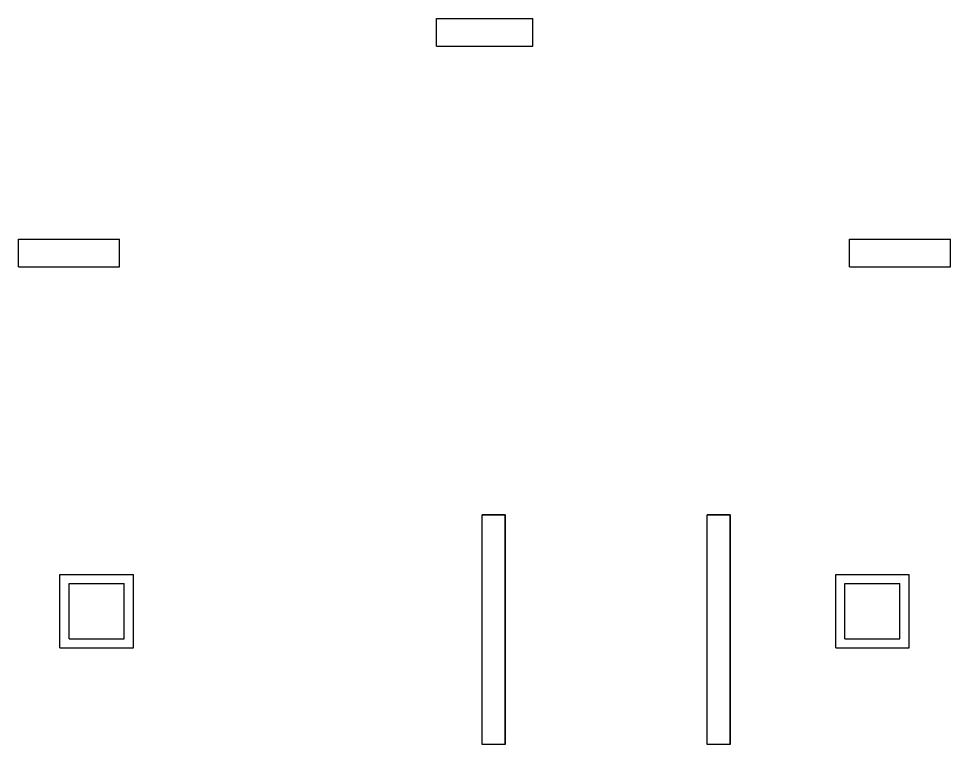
# Model space of a CAD drawing. Header units: centimetres. Extents: x -18476 to -2273, y -368 to 1196.
# Drawn here: x -3288 to -2273, y -140 to 650 of the extents above; entities that cross this region are included whole.
import ezdxf

# ---------------------------------------------------------------- set-up
doc = ezdxf.new("R2010")
doc.units = ezdxf.units.CM
doc.header["$LTSCALE"] = 100
doc.header["$MEASUREMENT"] = 0
doc.layers.add('Duvar', color=7, linetype='Continuous')
doc.layers.add('Panel', color=7, linetype='Continuous')

msp = doc.modelspace()

# ---------------------------------------------------------------- linework, layer by layer
at = {"layer": 'Duvar', "linetype": 'Continuous'}
for points in [[(-2833.3, 620), (-2833.3, 650)], [(-2833.3, 650), (-2728.3, 650)], [(-2728.3, 620), (-2728.3, 650)], [(-2833.3, 620), (-2728.3, 620)], [(-3288.3, 380), (-3288.3, 410)], [(-3288.3, 410), (-3178.3, 410)], [(-3178.3, 380), (-3178.3, 410)], [(-2383.4, 380), (-2383.4, 410)], [(-2383.4, 410), (-2273.4, 410)], [(-2273.4, 380), (-2273.4, 410)], [(-3288.3, 380), (-3178.3, 380)], [(-2383.4, 380), (-2273.4, 380)], [(-3243.3, 45), (-3163.3, 45)], [(-3243.3, -35), (-3243.3, 45)], [(-3163.3, -35), (-3163.3, 45)], [(-2398.3, 45), (-2318.3, 45)], [(-2398.3, -35), (-2398.3, 45)], [(-2318.3, -35), (-2318.3, 45)], [(-3233.3, 35), (-3173.3, 35)], [(-3233.3, -25), (-3233.3, 35)], [(-3173.3, -25), (-3173.3, 35)], [(-2388.3, 35), (-2328.3, 35)], [(-2388.3, -25), (-2388.3, 35)], [(-2328.3, -25), (-2328.3, 35)], [(-3233.3, -25), (-3173.3, -25)], [(-2388.3, -25), (-2328.3, -25)], [(-3243.3, -35), (-3163.3, -35)], [(-2398.3, -35), (-2318.3, -35)]]:
    msp.add_lwpolyline(points, dxfattribs=at)
at = {"layer": 'Panel', "linetype": 'Continuous'}
for points in [[(-2758.3, 110), (-2783.3, 110)], [(-2783.3, -140), (-2783.3, 110)], [(-2758.3, -140), (-2758.3, 110)], [(-2513.3, 110), (-2538.3, 110)], [(-2538.3, -140), (-2538.3, 110)], [(-2513.3, -140), (-2513.3, 110)], [(-2758.3, -140), (-2783.3, -140)], [(-2513.3, -140), (-2538.3, -140)]]:
    msp.add_lwpolyline(points, dxfattribs=at)
at = {"layer": 'Panel'}
for points in [[(-2783.3, -140), (-2783.3, 110), (-2758.3, 110), (-2758.3, -140), (-2783.3, -140)], [(-2538.3, -140), (-2538.3, 110), (-2513.3, 110), (-2513.3, -140), (-2538.3, -140)]]:
    msp.add_lwpolyline(points, close=True, dxfattribs=at)

doc.saveas('drawing.dxf')
